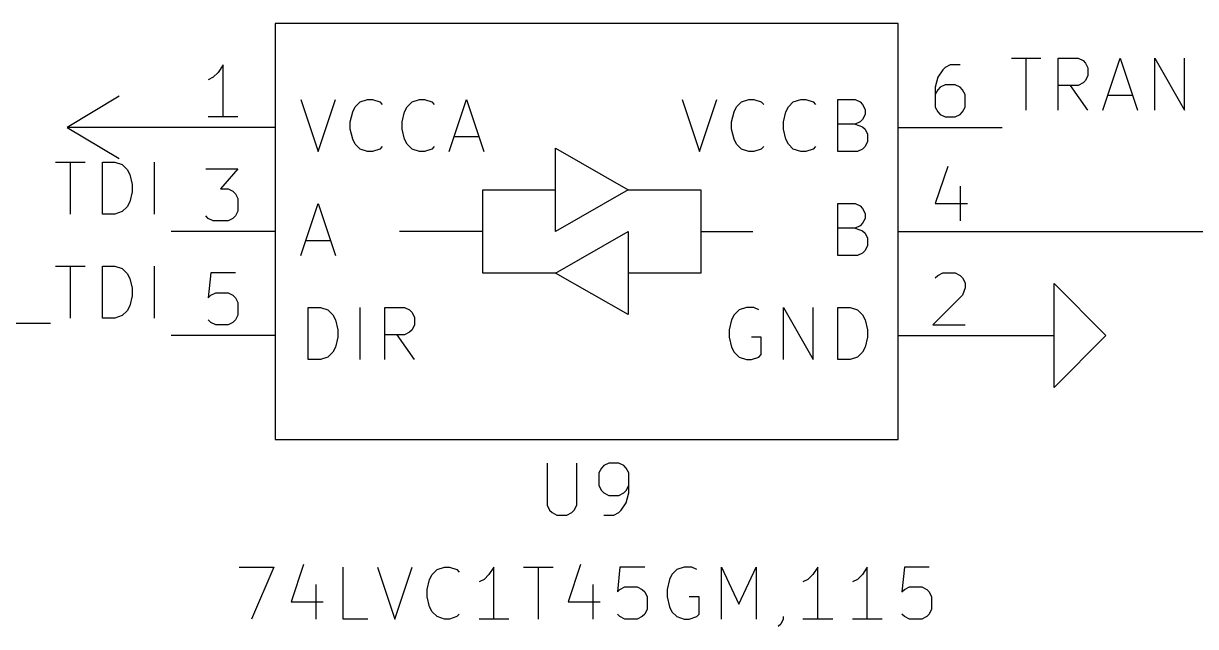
# Model space of a CAD drawing. Extents: x 0.4 to 16.1, y -11.3 to -0.4.
# Drawn here: x 5.658 to 6.786, y -2.73 to -2.15 of the extents above; entities that cross this region are included whole.
import ezdxf

# ---------------------------------------------------------------- set-up
doc = ezdxf.new("R2010")
doc.units = 0
doc.header["$MEASUREMENT"] = 0
for name, color, linetype in [('CYAN2', 4, 'CONTINUOUS'), ('GRAY1', 251, 'CONTINUOUS'), ('GREEN3', 91, 'CONTINUOUS'), ('LYELLOW', 51, 'CONTINUOUS'), ('RED2', 1, 'CONTINUOUS'), ('RED3', 11, 'CONTINUOUS')]:
    doc.layers.add(name, color=color, linetype=linetype)

msp = doc.modelspace()

# ---------------------------------------------------------------- linework, layer by layer
at = {"layer": 'CYAN2', "linetype": 'CONTINUOUS'}
for p, q in [((5.9248, -2.2231), (5.9414, -2.2731)), ((5.9248, -2.2231), (5.9414, -2.2731)), ((5.9414, -2.2731), (5.9581, -2.2231)), ((5.9414, -2.2731), (5.9581, -2.2231)), ((5.9748, -2.235), (5.9771, -2.2303)), ((5.9748, -2.235), (5.9771, -2.2303)), ((5.9771, -2.2303), (5.9819, -2.2255)), ((5.9771, -2.2303), (5.9819, -2.2255)), ((5.9819, -2.2255), (5.989, -2.2231)), ((5.9819, -2.2255), (5.989, -2.2231)), ((5.989, -2.2231), (5.9938, -2.2231)), ((5.989, -2.2231), (5.9938, -2.2231)), ((5.9938, -2.2231), (6.001, -2.2255)), ((5.9938, -2.2231), (6.001, -2.2255)), ((6.001, -2.2255), (6.0033, -2.2279)), ((6.001, -2.2255), (6.0033, -2.2279)), ((6.0248, -2.235), (6.0271, -2.2303)), ((6.0248, -2.235), (6.0271, -2.2303)), ((6.0271, -2.2303), (6.0319, -2.2255)), ((6.0271, -2.2303), (6.0319, -2.2255)), ((6.0319, -2.2255), (6.039, -2.2231)), ((6.0319, -2.2255), (6.039, -2.2231)), ((6.039, -2.2231), (6.0438, -2.2231)), ((6.039, -2.2231), (6.0438, -2.2231)), ((6.0438, -2.2231), (6.051, -2.2255)), ((6.0438, -2.2231), (6.051, -2.2255)), ((6.051, -2.2255), (6.0533, -2.2279)), ((6.051, -2.2255), (6.0533, -2.2279)), ((6.0676, -2.2731), (6.0843, -2.2231)), ((6.0676, -2.2731), (6.0843, -2.2231)), ((6.0843, -2.2231), (6.101, -2.2731)), ((6.0843, -2.2231), (6.101, -2.2731)), ((6.2919, -2.2231), (6.3086, -2.2731)), ((6.2919, -2.2231), (6.3086, -2.2731)), ((6.3086, -2.2731), (6.3252, -2.2231)), ((6.3086, -2.2731), (6.3252, -2.2231)), ((6.3419, -2.235), (6.3443, -2.2303)), ((6.3419, -2.235), (6.3443, -2.2303)), ((6.3443, -2.2303), (6.349, -2.2255)), ((6.3443, -2.2303), (6.349, -2.2255)), ((6.349, -2.2255), (6.3562, -2.2231)), ((6.349, -2.2255), (6.3562, -2.2231)), ((6.3562, -2.2231), (6.3609, -2.2231)), ((6.3562, -2.2231), (6.3609, -2.2231)), ((6.3609, -2.2231), (6.3681, -2.2255)), ((6.3609, -2.2231), (6.3681, -2.2255)), ((6.3681, -2.2255), (6.3705, -2.2279)), ((6.3681, -2.2255), (6.3705, -2.2279)), ((6.3919, -2.235), (6.3943, -2.2303)), ((6.3919, -2.235), (6.3943, -2.2303)), ((6.3943, -2.2303), (6.399, -2.2255)), ((6.3943, -2.2303), (6.399, -2.2255)), ((6.399, -2.2255), (6.4062, -2.2231)), ((6.399, -2.2255), (6.4062, -2.2231)), ((6.4062, -2.2231), (6.4109, -2.2231)), ((6.4062, -2.2231), (6.4109, -2.2231)), ((6.4109, -2.2231), (6.4181, -2.2255)), ((6.4109, -2.2231), (6.4181, -2.2255)), ((6.4181, -2.2255), (6.4205, -2.2279)), ((6.4181, -2.2255), (6.4205, -2.2279)), ((6.4419, -2.2731), (6.4419, -2.2231)), ((6.4419, -2.2231), (6.4586, -2.2231)), ((6.4419, -2.2731), (6.4419, -2.2231)), ((6.4419, -2.2231), (6.4586, -2.2231)), ((6.4586, -2.2231), (6.4633, -2.2255)), ((6.4586, -2.2231), (6.4633, -2.2255)), ((6.4633, -2.2255), (6.4657, -2.2279)), ((6.4633, -2.2255), (6.4657, -2.2279)), ((6.4657, -2.2279), (6.4681, -2.2327)), ((6.4657, -2.2279), (6.4681, -2.2327)), ((6.4681, -2.2327), (6.4681, -2.2374)), ((6.4681, -2.2327), (6.4681, -2.2374)), ((5.9724, -2.2446), (5.9748, -2.235)), ((5.9724, -2.2446), (5.9748, -2.235)), ((5.9724, -2.2517), (5.9724, -2.2446)), ((5.9724, -2.2517), (5.9724, -2.2446)), ((6.0224, -2.2446), (6.0248, -2.235)), ((6.0224, -2.2446), (6.0248, -2.235)), ((6.0224, -2.2517), (6.0224, -2.2446)), ((6.0224, -2.2517), (6.0224, -2.2446)), ((6.3395, -2.2446), (6.3419, -2.235)), ((6.3395, -2.2446), (6.3419, -2.235)), ((6.3395, -2.2517), (6.3395, -2.2446)), ((6.3395, -2.2517), (6.3395, -2.2446)), ((6.3895, -2.2446), (6.3919, -2.235)), ((6.3895, -2.2446), (6.3919, -2.235)), ((6.3895, -2.2517), (6.3895, -2.2446)), ((6.3895, -2.2517), (6.3895, -2.2446)), ((6.4633, -2.2446), (6.4586, -2.2469)), ((6.4633, -2.2446), (6.4586, -2.2469)), ((6.4657, -2.2422), (6.4633, -2.2446)), ((6.4657, -2.2422), (6.4633, -2.2446)), ((6.4681, -2.2374), (6.4657, -2.2422)), ((6.4681, -2.2374), (6.4657, -2.2422)), ((5.9748, -2.2612), (5.9724, -2.2517)), ((5.9748, -2.2612), (5.9724, -2.2517)), ((6.0248, -2.2612), (6.0224, -2.2517)), ((6.0248, -2.2612), (6.0224, -2.2517)), ((6.3419, -2.2612), (6.3395, -2.2517)), ((6.3419, -2.2612), (6.3395, -2.2517)), ((6.3919, -2.2612), (6.3895, -2.2517)), ((6.3919, -2.2612), (6.3895, -2.2517)), ((6.4586, -2.2469), (6.4419, -2.2469)), ((6.4586, -2.2469), (6.4419, -2.2469)), ((6.4586, -2.2469), (6.4657, -2.2493)), ((6.4586, -2.2469), (6.4657, -2.2493)), ((6.4657, -2.2493), (6.4681, -2.2517)), ((6.4657, -2.2493), (6.4681, -2.2517)), ((6.4681, -2.2517), (6.4705, -2.2565)), ((6.4681, -2.2517), (6.4705, -2.2565)), ((6.4705, -2.2565), (6.4705, -2.2636)), ((6.4705, -2.2565), (6.4705, -2.2636)), ((5.9771, -2.266), (5.9748, -2.2612)), ((5.9771, -2.266), (5.9748, -2.2612)), ((5.9819, -2.2708), (5.9771, -2.266)), ((5.9819, -2.2708), (5.9771, -2.266)), ((6.0271, -2.266), (6.0248, -2.2612)), ((6.0271, -2.266), (6.0248, -2.2612)), ((6.0319, -2.2708), (6.0271, -2.266)), ((6.0319, -2.2708), (6.0271, -2.266)), ((6.0724, -2.2588), (6.0962, -2.2588)), ((6.0724, -2.2588), (6.0962, -2.2588)), ((6.3443, -2.266), (6.3419, -2.2612)), ((6.3443, -2.266), (6.3419, -2.2612)), ((6.349, -2.2708), (6.3443, -2.266)), ((6.349, -2.2708), (6.3443, -2.266)), ((6.3943, -2.266), (6.3919, -2.2612)), ((6.3943, -2.266), (6.3919, -2.2612)), ((6.399, -2.2708), (6.3943, -2.266)), ((6.399, -2.2708), (6.3943, -2.266)), ((6.4705, -2.2636), (6.4681, -2.2684)), ((6.4705, -2.2636), (6.4681, -2.2684)), ((5.989, -2.2731), (5.9819, -2.2708)), ((5.989, -2.2731), (5.9819, -2.2708)), ((5.9938, -2.2731), (5.989, -2.2731)), ((5.9938, -2.2731), (5.989, -2.2731)), ((6.001, -2.2708), (5.9938, -2.2731)), ((6.001, -2.2708), (5.9938, -2.2731)), ((6.0033, -2.2684), (6.001, -2.2708)), ((6.0033, -2.2684), (6.001, -2.2708)), ((6.039, -2.2731), (6.0319, -2.2708)), ((6.039, -2.2731), (6.0319, -2.2708)), ((6.0438, -2.2731), (6.039, -2.2731)), ((6.0438, -2.2731), (6.039, -2.2731)), ((6.051, -2.2708), (6.0438, -2.2731)), ((6.051, -2.2708), (6.0438, -2.2731)), ((6.0533, -2.2684), (6.051, -2.2708)), ((6.0533, -2.2684), (6.051, -2.2708)), ((6.3562, -2.2731), (6.349, -2.2708)), ((6.3562, -2.2731), (6.349, -2.2708)), ((6.3609, -2.2731), (6.3562, -2.2731)), ((6.3609, -2.2731), (6.3562, -2.2731)), ((6.3681, -2.2708), (6.3609, -2.2731)), ((6.3681, -2.2708), (6.3609, -2.2731)), ((6.3705, -2.2684), (6.3681, -2.2708)), ((6.3705, -2.2684), (6.3681, -2.2708)), ((6.4062, -2.2731), (6.399, -2.2708)), ((6.4062, -2.2731), (6.399, -2.2708)), ((6.4109, -2.2731), (6.4062, -2.2731)), ((6.4109, -2.2731), (6.4062, -2.2731)), ((6.4181, -2.2708), (6.4109, -2.2731)), ((6.4181, -2.2708), (6.4109, -2.2731)), ((6.4205, -2.2684), (6.4181, -2.2708)), ((6.4205, -2.2684), (6.4181, -2.2708)), ((6.4609, -2.2731), (6.4419, -2.2731)), ((6.4609, -2.2731), (6.4419, -2.2731)), ((6.4657, -2.2708), (6.4609, -2.2731)), ((6.4657, -2.2708), (6.4609, -2.2731)), ((6.4681, -2.2684), (6.4657, -2.2708)), ((6.4681, -2.2684), (6.4657, -2.2708)), ((5.9248, -2.3731), (5.9414, -2.3231)), ((5.9248, -2.3731), (5.9414, -2.3231)), ((5.9414, -2.3231), (5.9581, -2.3731)), ((5.9414, -2.3231), (5.9581, -2.3731)), ((6.4419, -2.3731), (6.4419, -2.3231)), ((6.4419, -2.3231), (6.4586, -2.3231)), ((6.4419, -2.3731), (6.4419, -2.3231)), ((6.4419, -2.3231), (6.4586, -2.3231)), ((6.4586, -2.3231), (6.4633, -2.3255)), ((6.4586, -2.3231), (6.4633, -2.3255)), ((6.4633, -2.3255), (6.4657, -2.3279)), ((6.4633, -2.3255), (6.4657, -2.3279)), ((6.4657, -2.3279), (6.4681, -2.3327)), ((6.4657, -2.3279), (6.4681, -2.3327)), ((6.4681, -2.3327), (6.4681, -2.3374)), ((6.4681, -2.3327), (6.4681, -2.3374)), ((6.4586, -2.3469), (6.4419, -2.3469)), ((6.4586, -2.3469), (6.4419, -2.3469)), ((6.4633, -2.3446), (6.4586, -2.3469)), ((6.4633, -2.3446), (6.4586, -2.3469)), ((6.4586, -2.3469), (6.4657, -2.3493)), ((6.4586, -2.3469), (6.4657, -2.3493)), ((6.4657, -2.3422), (6.4633, -2.3446)), ((6.4657, -2.3422), (6.4633, -2.3446)), ((6.4681, -2.3374), (6.4657, -2.3422)), ((6.4681, -2.3374), (6.4657, -2.3422)), ((6.4657, -2.3493), (6.4681, -2.3517)), ((6.4657, -2.3493), (6.4681, -2.3517)), ((6.4681, -2.3517), (6.4705, -2.3565)), ((6.4681, -2.3517), (6.4705, -2.3565)), ((6.4705, -2.3565), (6.4705, -2.3636)), ((6.4705, -2.3565), (6.4705, -2.3636)), ((5.9295, -2.3588), (5.9533, -2.3588)), ((5.9295, -2.3588), (5.9533, -2.3588)), ((6.4681, -2.3684), (6.4657, -2.3708)), ((6.4681, -2.3684), (6.4657, -2.3708)), ((6.4705, -2.3636), (6.4681, -2.3684)), ((6.4705, -2.3636), (6.4681, -2.3684)), ((6.4609, -2.3731), (6.4419, -2.3731)), ((6.4609, -2.3731), (6.4419, -2.3731)), ((6.4657, -2.3708), (6.4609, -2.3731)), ((6.4657, -2.3708), (6.4609, -2.3731)), ((5.9319, -2.4731), (5.9319, -2.4231)), ((5.9319, -2.4231), (5.9438, -2.4231)), ((5.9319, -2.4731), (5.9319, -2.4231)), ((5.9319, -2.4231), (5.9438, -2.4231)), ((5.9438, -2.4231), (5.9509, -2.4255)), ((5.9438, -2.4231), (5.9509, -2.4255)), ((5.9509, -2.4255), (5.9557, -2.4303)), ((5.9509, -2.4255), (5.9557, -2.4303)), ((5.9819, -2.4731), (5.9819, -2.4231)), ((5.9819, -2.4731), (5.9819, -2.4231)), ((6.0057, -2.4731), (6.0057, -2.4231)), ((6.0057, -2.4231), (6.0248, -2.4231)), ((6.0057, -2.4731), (6.0057, -2.4231)), ((6.0057, -2.4231), (6.0248, -2.4231)), ((6.0248, -2.4231), (6.0295, -2.4255)), ((6.0248, -2.4231), (6.0295, -2.4255)), ((6.0295, -2.4255), (6.0319, -2.4279)), ((6.0295, -2.4255), (6.0319, -2.4279)), ((6.3467, -2.4255), (6.3419, -2.4303)), ((6.3467, -2.4255), (6.3419, -2.4303)), ((6.3538, -2.4231), (6.3467, -2.4255)), ((6.3538, -2.4231), (6.3467, -2.4255)), ((6.3609, -2.4231), (6.3538, -2.4231)), ((6.3609, -2.4231), (6.3538, -2.4231)), ((6.3657, -2.4255), (6.3609, -2.4231)), ((6.3657, -2.4255), (6.3609, -2.4231)), ((6.3895, -2.4731), (6.3895, -2.4231)), ((6.3895, -2.4231), (6.4181, -2.4731)), ((6.3895, -2.4731), (6.3895, -2.4231)), ((6.3895, -2.4231), (6.4181, -2.4731)), ((6.4181, -2.4731), (6.4181, -2.4231)), ((6.4181, -2.4731), (6.4181, -2.4231)), ((6.4419, -2.4731), (6.4419, -2.4231)), ((6.4419, -2.4231), (6.4538, -2.4231)), ((6.4419, -2.4731), (6.4419, -2.4231)), ((6.4419, -2.4231), (6.4538, -2.4231)), ((6.4538, -2.4231), (6.4609, -2.4255)), ((6.4538, -2.4231), (6.4609, -2.4255)), ((6.4609, -2.4255), (6.4657, -2.4303)), ((6.4609, -2.4255), (6.4657, -2.4303)), ((5.9557, -2.4303), (5.9581, -2.435)), ((5.9557, -2.4303), (5.9581, -2.435)), ((5.9581, -2.435), (5.9605, -2.4446)), ((5.9581, -2.435), (5.9605, -2.4446)), ((6.0319, -2.4279), (6.0343, -2.4327)), ((6.0319, -2.4279), (6.0343, -2.4327)), ((6.0343, -2.4327), (6.0343, -2.4398)), ((6.0343, -2.4327), (6.0343, -2.4398)), ((6.3395, -2.435), (6.3371, -2.4446)), ((6.3395, -2.435), (6.3371, -2.4446)), ((6.3419, -2.4303), (6.3395, -2.435)), ((6.3419, -2.4303), (6.3395, -2.435)), ((6.4657, -2.4303), (6.4681, -2.435)), ((6.4657, -2.4303), (6.4681, -2.435)), ((6.4681, -2.435), (6.4705, -2.4446)), ((6.4681, -2.435), (6.4705, -2.4446)), ((5.9605, -2.4446), (5.9605, -2.4517)), ((5.9605, -2.4446), (5.9605, -2.4517)), ((6.0295, -2.4469), (6.0248, -2.4493)), ((6.0295, -2.4469), (6.0248, -2.4493)), ((6.0319, -2.4446), (6.0295, -2.4469)), ((6.0319, -2.4446), (6.0295, -2.4469)), ((6.0343, -2.4398), (6.0319, -2.4446)), ((6.0343, -2.4398), (6.0319, -2.4446)), ((6.3371, -2.4446), (6.3371, -2.4517)), ((6.3371, -2.4446), (6.3371, -2.4517)), ((6.4705, -2.4446), (6.4705, -2.4517)), ((6.4705, -2.4446), (6.4705, -2.4517)), ((5.9605, -2.4517), (5.9581, -2.4612)), ((5.9605, -2.4517), (5.9581, -2.4612)), ((6.0248, -2.4493), (6.0057, -2.4493)), ((6.0248, -2.4493), (6.0057, -2.4493)), ((6.0343, -2.4731), (6.0176, -2.4493)), ((6.0343, -2.4731), (6.0176, -2.4493)), ((6.3371, -2.4517), (6.3395, -2.4612)), ((6.3371, -2.4517), (6.3395, -2.4612)), ((6.3681, -2.4517), (6.3586, -2.4517)), ((6.3681, -2.4517), (6.3586, -2.4517)), ((6.3681, -2.4684), (6.3681, -2.4517)), ((6.3681, -2.4684), (6.3681, -2.4517)), ((6.4705, -2.4517), (6.4681, -2.4612)), ((6.4705, -2.4517), (6.4681, -2.4612)), ((5.9509, -2.4708), (5.9438, -2.4731)), ((5.9509, -2.4708), (5.9438, -2.4731)), ((5.9557, -2.466), (5.9509, -2.4708)), ((5.9557, -2.466), (5.9509, -2.4708)), ((5.9581, -2.4612), (5.9557, -2.466)), ((5.9581, -2.4612), (5.9557, -2.466)), ((6.3395, -2.4612), (6.3419, -2.466)), ((6.3395, -2.4612), (6.3419, -2.466)), ((6.3419, -2.466), (6.3467, -2.4708)), ((6.3419, -2.466), (6.3467, -2.4708)), ((6.3467, -2.4708), (6.3538, -2.4731)), ((6.3467, -2.4708), (6.3538, -2.4731)), ((6.3586, -2.4731), (6.3657, -2.4708)), ((6.3586, -2.4731), (6.3657, -2.4708)), ((6.3657, -2.4708), (6.3681, -2.4684)), ((6.3657, -2.4708), (6.3681, -2.4684)), ((6.4609, -2.4708), (6.4538, -2.4731)), ((6.4609, -2.4708), (6.4538, -2.4731)), ((6.4657, -2.466), (6.4609, -2.4708)), ((6.4657, -2.466), (6.4609, -2.4708)), ((6.4681, -2.4612), (6.4657, -2.466)), ((6.4681, -2.4612), (6.4657, -2.466)), ((5.9438, -2.4731), (5.9319, -2.4731)), ((5.9438, -2.4731), (5.9319, -2.4731)), ((6.3538, -2.4731), (6.3586, -2.4731)), ((6.3538, -2.4731), (6.3586, -2.4731)), ((6.4538, -2.4731), (6.4419, -2.4731)), ((6.4538, -2.4731), (6.4419, -2.4731)), ((6.1619, -2.5728), (6.1619, -2.6133)), ((6.1619, -2.5728), (6.1619, -2.6133)), ((6.1905, -2.6133), (6.1905, -2.5728)), ((6.1905, -2.6133), (6.1905, -2.5728)), ((6.2214, -2.5728), (6.2167, -2.5752)), ((6.2214, -2.5728), (6.2167, -2.5752)), ((6.231, -2.5728), (6.2214, -2.5728)), ((6.231, -2.5728), (6.2214, -2.5728)), ((6.2357, -2.5752), (6.231, -2.5728)), ((6.2357, -2.5752), (6.231, -2.5728)), ((6.2143, -2.5776), (6.2119, -2.5823)), ((6.2143, -2.5776), (6.2119, -2.5823)), ((6.2119, -2.5823), (6.2119, -2.5942)), ((6.2119, -2.5823), (6.2119, -2.5942)), ((6.2167, -2.5752), (6.2143, -2.5776)), ((6.2167, -2.5752), (6.2143, -2.5776)), ((6.2381, -2.5776), (6.2357, -2.5752)), ((6.2381, -2.5776), (6.2357, -2.5752)), ((6.2405, -2.5823), (6.2381, -2.5776)), ((6.2405, -2.5823), (6.2381, -2.5776)), ((6.2405, -2.6014), (6.2405, -2.5823)), ((6.2405, -2.6014), (6.2405, -2.5823)), ((6.2119, -2.5942), (6.2143, -2.599)), ((6.2119, -2.5942), (6.2143, -2.599)), ((6.2381, -2.599), (6.2405, -2.5942)), ((6.2381, -2.599), (6.2405, -2.5942)), ((6.2143, -2.599), (6.2167, -2.6014)), ((6.2143, -2.599), (6.2167, -2.6014)), ((6.2167, -2.6014), (6.2214, -2.6038)), ((6.2167, -2.6014), (6.2214, -2.6038)), ((6.2214, -2.6038), (6.231, -2.6038)), ((6.2214, -2.6038), (6.231, -2.6038)), ((6.231, -2.6038), (6.2357, -2.6014)), ((6.231, -2.6038), (6.2357, -2.6014)), ((6.2357, -2.6014), (6.2381, -2.599)), ((6.2357, -2.6014), (6.2381, -2.599)), ((6.2381, -2.6109), (6.2405, -2.6014)), ((6.2381, -2.6109), (6.2405, -2.6014)), ((6.1619, -2.6133), (6.1643, -2.618)), ((6.1619, -2.6133), (6.1643, -2.618)), ((6.1881, -2.618), (6.1905, -2.6133)), ((6.1881, -2.618), (6.1905, -2.6133)), ((6.2333, -2.618), (6.2381, -2.6109)), ((6.2333, -2.618), (6.2381, -2.6109)), ((6.1643, -2.618), (6.1667, -2.6204)), ((6.1643, -2.618), (6.1667, -2.6204)), ((6.1667, -2.6204), (6.1714, -2.6228)), ((6.1667, -2.6204), (6.1714, -2.6228)), ((6.1714, -2.6228), (6.1809, -2.6228)), ((6.1714, -2.6228), (6.1809, -2.6228)), ((6.1809, -2.6228), (6.1857, -2.6204)), ((6.1809, -2.6228), (6.1857, -2.6204)), ((6.1857, -2.6204), (6.1881, -2.618)), ((6.1857, -2.6204), (6.1881, -2.618)), ((6.2167, -2.6228), (6.2262, -2.6228)), ((6.2167, -2.6228), (6.2262, -2.6228)), ((6.2262, -2.6228), (6.231, -2.6204)), ((6.2262, -2.6228), (6.231, -2.6204)), ((6.231, -2.6204), (6.2333, -2.618)), ((6.231, -2.6204), (6.2333, -2.618)), ((5.8655, -2.6728), (5.8988, -2.6728)), ((5.8655, -2.6728), (5.8988, -2.6728)), ((5.8988, -2.6728), (5.8774, -2.7228)), ((5.8988, -2.6728), (5.8774, -2.7228)), ((5.9274, -2.6704), (5.9155, -2.7061)), ((5.9274, -2.6704), (5.9155, -2.7061)), ((5.9655, -2.7228), (5.9655, -2.6728)), ((5.9655, -2.7228), (5.9655, -2.6728)), ((5.9988, -2.6728), (6.0155, -2.7228)), ((5.9988, -2.6728), (6.0155, -2.7228)), ((6.0155, -2.7228), (6.0321, -2.6728)), ((6.0155, -2.7228), (6.0321, -2.6728)), ((6.056, -2.6752), (6.0631, -2.6728)), ((6.056, -2.6752), (6.0631, -2.6728)), ((6.0631, -2.6728), (6.0679, -2.6728)), ((6.0631, -2.6728), (6.0679, -2.6728)), ((6.0679, -2.6728), (6.075, -2.6752)), ((6.0679, -2.6728), (6.075, -2.6752)), ((6.1107, -2.6728), (6.106, -2.6799)), ((6.1107, -2.6728), (6.106, -2.6799)), ((6.1107, -2.7228), (6.1107, -2.6728)), ((6.1107, -2.7228), (6.1107, -2.6728)), ((6.1393, -2.6728), (6.1679, -2.6728)), ((6.1393, -2.6728), (6.1679, -2.6728)), ((6.1536, -2.7228), (6.1536, -2.6728)), ((6.1536, -2.7228), (6.1536, -2.6728)), ((6.194, -2.6704), (6.1821, -2.7061)), ((6.194, -2.6704), (6.1821, -2.7061)), ((6.2321, -2.6728), (6.2298, -2.6966)), ((6.2321, -2.6728), (6.2298, -2.6966)), ((6.256, -2.6728), (6.2321, -2.6728)), ((6.256, -2.6728), (6.2321, -2.6728)), ((6.294, -2.6728), (6.2869, -2.6752)), ((6.294, -2.6728), (6.2869, -2.6752)), ((6.3012, -2.6728), (6.294, -2.6728)), ((6.3012, -2.6728), (6.294, -2.6728)), ((6.306, -2.6752), (6.3012, -2.6728)), ((6.306, -2.6752), (6.3012, -2.6728)), ((6.3298, -2.7228), (6.3298, -2.6728)), ((6.3298, -2.6728), (6.3464, -2.7085)), ((6.3298, -2.7228), (6.3298, -2.6728)), ((6.3298, -2.6728), (6.3464, -2.7085)), ((6.3464, -2.7085), (6.3631, -2.6728)), ((6.3464, -2.7085), (6.3631, -2.6728)), ((6.3631, -2.6728), (6.3631, -2.7228)), ((6.3631, -2.6728), (6.3631, -2.7228)), ((6.4226, -2.6728), (6.4179, -2.6799)), ((6.4226, -2.6728), (6.4179, -2.6799)), ((6.4226, -2.7228), (6.4226, -2.6728)), ((6.4226, -2.7228), (6.4226, -2.6728)), ((6.4702, -2.6728), (6.4655, -2.6799)), ((6.4702, -2.6728), (6.4655, -2.6799)), ((6.4702, -2.7228), (6.4702, -2.6728)), ((6.4702, -2.7228), (6.4702, -2.6728)), ((6.5059, -2.6728), (6.5036, -2.6966)), ((6.5059, -2.6728), (6.5036, -2.6966)), ((6.5298, -2.6728), (6.5059, -2.6728)), ((6.5298, -2.6728), (6.5059, -2.6728)), ((6.0464, -2.6942), (6.0488, -2.6847)), ((6.0464, -2.6942), (6.0488, -2.6847)), ((6.0488, -2.6847), (6.0512, -2.6799)), ((6.0488, -2.6847), (6.0512, -2.6799)), ((6.0512, -2.6799), (6.056, -2.6752)), ((6.0512, -2.6799), (6.056, -2.6752)), ((6.075, -2.6752), (6.0774, -2.6776)), ((6.075, -2.6752), (6.0774, -2.6776)), ((6.1012, -2.6847), (6.0964, -2.6871)), ((6.1012, -2.6847), (6.0964, -2.6871)), ((6.106, -2.6799), (6.1012, -2.6847)), ((6.106, -2.6799), (6.1012, -2.6847)), ((6.2798, -2.6847), (6.2774, -2.6942)), ((6.2798, -2.6847), (6.2774, -2.6942)), ((6.2821, -2.6799), (6.2798, -2.6847)), ((6.2821, -2.6799), (6.2798, -2.6847)), ((6.2869, -2.6752), (6.2821, -2.6799)), ((6.2869, -2.6752), (6.2821, -2.6799)), ((6.4131, -2.6847), (6.4083, -2.6871)), ((6.4131, -2.6847), (6.4083, -2.6871)), ((6.4179, -2.6799), (6.4131, -2.6847)), ((6.4179, -2.6799), (6.4131, -2.6847)), ((6.4607, -2.6847), (6.456, -2.6871)), ((6.4607, -2.6847), (6.456, -2.6871)), ((6.4655, -2.6799), (6.4607, -2.6847)), ((6.4655, -2.6799), (6.4607, -2.6847)), ((5.9393, -2.6895), (5.9393, -2.7228)), ((5.9393, -2.6895), (5.9393, -2.7228)), ((6.0464, -2.7014), (6.0464, -2.6942)), ((6.0464, -2.7014), (6.0464, -2.6942)), ((6.206, -2.6895), (6.206, -2.7228)), ((6.206, -2.6895), (6.206, -2.7228)), ((6.2298, -2.6966), (6.2321, -2.6942)), ((6.2298, -2.6966), (6.2321, -2.6942)), ((6.2321, -2.6942), (6.2369, -2.6919)), ((6.2321, -2.6942), (6.2369, -2.6919)), ((6.2369, -2.6919), (6.2488, -2.6919)), ((6.2369, -2.6919), (6.2488, -2.6919)), ((6.2488, -2.6919), (6.2536, -2.6942)), ((6.2488, -2.6919), (6.2536, -2.6942)), ((6.2536, -2.6942), (6.256, -2.6966)), ((6.2536, -2.6942), (6.256, -2.6966)), ((6.256, -2.6966), (6.2583, -2.7014)), ((6.256, -2.6966), (6.2583, -2.7014)), ((6.2774, -2.6942), (6.2774, -2.7014)), ((6.2774, -2.6942), (6.2774, -2.7014)), ((6.5036, -2.6966), (6.5059, -2.6942)), ((6.5036, -2.6966), (6.5059, -2.6942)), ((6.5059, -2.6942), (6.5107, -2.6919)), ((6.5059, -2.6942), (6.5107, -2.6919)), ((6.5107, -2.6919), (6.5226, -2.6919)), ((6.5107, -2.6919), (6.5226, -2.6919)), ((6.5226, -2.6919), (6.5274, -2.6942)), ((6.5226, -2.6919), (6.5274, -2.6942)), ((6.5274, -2.6942), (6.5298, -2.6966)), ((6.5274, -2.6942), (6.5298, -2.6966)), ((6.5298, -2.6966), (6.5321, -2.7014)), ((6.5298, -2.6966), (6.5321, -2.7014)), ((5.9155, -2.7061), (5.9464, -2.7061)), ((5.9155, -2.7061), (5.9464, -2.7061)), ((6.0488, -2.7109), (6.0464, -2.7014)), ((6.0488, -2.7109), (6.0464, -2.7014)), ((6.1821, -2.7061), (6.2131, -2.7061)), ((6.1821, -2.7061), (6.2131, -2.7061)), ((6.2583, -2.7014), (6.2583, -2.7133)), ((6.2583, -2.7014), (6.2583, -2.7133)), ((6.2774, -2.7014), (6.2798, -2.7109)), ((6.2774, -2.7014), (6.2798, -2.7109)), ((6.3083, -2.7014), (6.2988, -2.7014)), ((6.3083, -2.7014), (6.2988, -2.7014)), ((6.3083, -2.718), (6.3083, -2.7014)), ((6.3083, -2.718), (6.3083, -2.7014)), ((6.5321, -2.7014), (6.5321, -2.7133)), ((6.5321, -2.7014), (6.5321, -2.7133)), ((6.0512, -2.7157), (6.0488, -2.7109)), ((6.0512, -2.7157), (6.0488, -2.7109)), ((6.056, -2.7204), (6.0512, -2.7157)), ((6.056, -2.7204), (6.0512, -2.7157)), ((6.0774, -2.718), (6.075, -2.7204)), ((6.0774, -2.718), (6.075, -2.7204)), ((6.2321, -2.7204), (6.2298, -2.718)), ((6.2321, -2.7204), (6.2298, -2.718)), ((6.256, -2.718), (6.2536, -2.7204)), ((6.256, -2.718), (6.2536, -2.7204)), ((6.2583, -2.7133), (6.256, -2.718)), ((6.2583, -2.7133), (6.256, -2.718)), ((6.2798, -2.7109), (6.2821, -2.7157)), ((6.2798, -2.7109), (6.2821, -2.7157)), ((6.2821, -2.7157), (6.2869, -2.7204)), ((6.2821, -2.7157), (6.2869, -2.7204)), ((6.306, -2.7204), (6.3083, -2.718)), ((6.306, -2.7204), (6.3083, -2.718)), ((6.5059, -2.7204), (6.5036, -2.718)), ((6.5059, -2.7204), (6.5036, -2.718)), ((6.5298, -2.718), (6.5274, -2.7204)), ((6.5298, -2.718), (6.5274, -2.7204)), ((6.5321, -2.7133), (6.5298, -2.718)), ((6.5321, -2.7133), (6.5298, -2.718)), ((5.9893, -2.7228), (5.9655, -2.7228)), ((5.9893, -2.7228), (5.9655, -2.7228)), ((6.0631, -2.7228), (6.056, -2.7204)), ((6.0631, -2.7228), (6.056, -2.7204)), ((6.0679, -2.7228), (6.0631, -2.7228)), ((6.0679, -2.7228), (6.0631, -2.7228)), ((6.075, -2.7204), (6.0679, -2.7228)), ((6.075, -2.7204), (6.0679, -2.7228)), ((6.125, -2.7228), (6.0964, -2.7228)), ((6.125, -2.7228), (6.0964, -2.7228)), ((6.2369, -2.7228), (6.2321, -2.7204)), ((6.2369, -2.7228), (6.2321, -2.7204)), ((6.2488, -2.7228), (6.2369, -2.7228)), ((6.2488, -2.7228), (6.2369, -2.7228)), ((6.2536, -2.7204), (6.2488, -2.7228)), ((6.2536, -2.7204), (6.2488, -2.7228)), ((6.2869, -2.7204), (6.294, -2.7228)), ((6.2869, -2.7204), (6.294, -2.7228)), ((6.294, -2.7228), (6.2988, -2.7228)), ((6.294, -2.7228), (6.2988, -2.7228)), ((6.2988, -2.7228), (6.306, -2.7204)), ((6.2988, -2.7228), (6.306, -2.7204)), ((6.3869, -2.7276), (6.3845, -2.7299)), ((6.3869, -2.7276), (6.3845, -2.7299)), ((6.3893, -2.7228), (6.3869, -2.7276)), ((6.3893, -2.7228), (6.3869, -2.7276)), ((6.3893, -2.7204), (6.3893, -2.7228)), ((6.3893, -2.7204), (6.3893, -2.7228)), ((6.4369, -2.7228), (6.4083, -2.7228)), ((6.4369, -2.7228), (6.4083, -2.7228)), ((6.4845, -2.7228), (6.456, -2.7228)), ((6.4845, -2.7228), (6.456, -2.7228)), ((6.5107, -2.7228), (6.5059, -2.7204)), ((6.5107, -2.7228), (6.5059, -2.7204)), ((6.5226, -2.7228), (6.5107, -2.7228)), ((6.5226, -2.7228), (6.5107, -2.7228)), ((6.5274, -2.7204), (6.5226, -2.7228)), ((6.5274, -2.7204), (6.5226, -2.7228))]:
    msp.add_line(p, q, dxfattribs=at)
at = {"layer": 'GRAY1', "linetype": 'CONTINUOUS'}
for p, q in [((6.6089, -2.1833), (6.6374, -2.1833)), ((6.6232, -2.2333), (6.6232, -2.1833)), ((6.6541, -2.2333), (6.6541, -2.1833)), ((6.6541, -2.1833), (6.6732, -2.1833)), ((6.6732, -2.1833), (6.6779, -2.1857)), ((6.6779, -2.1857), (6.6803, -2.1881)), ((6.6803, -2.1881), (6.6827, -2.1928)), ((6.697, -2.2333), (6.7136, -2.1833)), ((6.7136, -2.1833), (6.7303, -2.2333)), ((6.747, -2.2333), (6.747, -2.1833)), ((6.747, -2.1833), (6.7755, -2.2333)), ((6.7755, -2.2333), (6.7755, -2.1833)), ((6.6827, -2.2), (6.6803, -2.2047)), ((6.6827, -2.1928), (6.6827, -2.2)), ((6.6732, -2.2095), (6.6541, -2.2095)), ((6.6827, -2.2333), (6.666, -2.2095)), ((6.6779, -2.2071), (6.6732, -2.2095)), ((6.6803, -2.2047), (6.6779, -2.2071)), ((6.7017, -2.219), (6.7255, -2.219)), ((5.6887, -2.2833), (5.7173, -2.2833)), ((5.703, -2.3333), (5.703, -2.2833)), ((5.734, -2.3333), (5.734, -2.2833)), ((5.734, -2.2833), (5.7459, -2.2833)), ((5.7459, -2.2833), (5.753, -2.2857)), ((5.753, -2.2857), (5.7578, -2.2904)), ((5.7578, -2.2904), (5.7602, -2.2952)), ((5.784, -2.3333), (5.784, -2.2833)), ((5.7602, -2.2952), (5.7626, -2.3047)), ((5.7626, -2.3119), (5.7602, -2.3214)), ((5.7626, -2.3047), (5.7626, -2.3119)), ((5.7602, -2.3214), (5.7578, -2.3262)), ((5.7459, -2.3333), (5.734, -2.3333)), ((5.753, -2.3309), (5.7459, -2.3333)), ((5.7578, -2.3262), (5.753, -2.3309)), ((5.6887, -2.3833), (5.7173, -2.3833)), ((5.703, -2.4333), (5.703, -2.3833)), ((5.734, -2.4333), (5.734, -2.3833)), ((5.734, -2.3833), (5.7459, -2.3833)), ((5.7459, -2.3833), (5.753, -2.3857)), ((5.753, -2.3857), (5.7578, -2.3904)), ((5.7578, -2.3904), (5.7602, -2.3952)), ((5.784, -2.4333), (5.784, -2.3833)), ((5.7602, -2.3952), (5.7626, -2.4047)), ((5.7626, -2.4119), (5.7602, -2.4214)), ((5.7626, -2.4047), (5.7626, -2.4119)), ((5.7578, -2.4262), (5.753, -2.4309)), ((5.7602, -2.4214), (5.7578, -2.4262)), ((5.7459, -2.4333), (5.734, -2.4333)), ((5.753, -2.4309), (5.7459, -2.4333)), ((5.6459, -2.4381), (5.684, -2.4381))]:
    msp.add_line(p, q, dxfattribs=at)
at = {"layer": 'GREEN3', "linetype": 'CONTINUOUS'}
msp.add_line((6.6, -2.35), (7.05, -2.35), dxfattribs=at)
at = {"layer": 'LYELLOW', "linetype": 'CONTINUOUS'}
for p, q in [((5.9, -2.15), (5.9, -2.55)), ((6.5, -2.15), (5.9, -2.15)), ((6.5, -2.55), (6.5, -2.15)), ((5.9, -2.55), (6.5, -2.55))]:
    msp.add_line(p, q, dxfattribs=at)
at = {"layer": 'RED2', "linetype": 'CONTINUOUS'}
for p, q in [((5.9, -2.15), (5.9, -2.55)), ((6.5, -2.15), (5.9, -2.15)), ((6.5, -2.55), (6.5, -2.15)), ((5.75, -2.22), (5.7, -2.25)), ((5.8, -2.25), (5.7, -2.25)), ((5.7, -2.25), (5.75, -2.28)), ((5.9, -2.25), (5.8, -2.25)), ((5.9, -2.25), (5.8, -2.25)), ((6.5, -2.25), (6.6, -2.25)), ((6.5, -2.25), (6.6, -2.25)), ((6.17, -2.35), (6.17, -2.27)), ((6.17, -2.27), (6.24, -2.31)), ((6.1, -2.35), (6.1, -2.31)), ((6.1, -2.31), (6.17, -2.31)), ((6.24, -2.31), (6.17, -2.35)), ((6.24, -2.31), (6.31, -2.31)), ((6.31, -2.31), (6.31, -2.35)), ((5.9, -2.35), (5.8, -2.35)), ((5.9, -2.35), (5.8, -2.35)), ((6.1, -2.35), (6.02, -2.35)), ((6.1, -2.39), (6.1, -2.35)), ((6.17, -2.39), (6.24, -2.35)), ((6.24, -2.35), (6.24, -2.42)), ((6.31, -2.35), (6.31, -2.39)), ((6.31, -2.35), (6.36, -2.35)), ((6.5, -2.35), (6.6, -2.35)), ((6.5, -2.35), (6.6, -2.35)), ((6.17, -2.39), (6.1, -2.39)), ((6.24, -2.43), (6.17, -2.39)), ((6.31, -2.39), (6.24, -2.39)), ((6.65, -2.45), (6.65, -2.4)), ((6.65, -2.4), (6.7, -2.45)), ((6.24, -2.42), (6.24, -2.43)), ((5.9, -2.45), (5.8, -2.45)), ((5.9, -2.45), (5.8, -2.45)), ((6.5, -2.45), (6.6, -2.45)), ((6.5, -2.45), (6.6, -2.45)), ((6.6, -2.45), (6.65, -2.45)), ((6.7, -2.45), (6.65, -2.5)), ((6.65, -2.5), (6.65, -2.45)), ((5.9, -2.55), (6.5, -2.55))]:
    msp.add_line(p, q, dxfattribs=at)
at = {"layer": 'RED3', "linetype": 'CONTINUOUS'}
for p, q in [((5.8452, -2.197), (5.8405, -2.2018)), ((5.8452, -2.197), (5.8405, -2.2018)), ((5.85, -2.1899), (5.8452, -2.197)), ((5.85, -2.1899), (5.8452, -2.197)), ((5.85, -2.2399), (5.85, -2.1899)), ((5.85, -2.2399), (5.85, -2.1899)), ((6.5429, -2.1946), (6.5381, -2.2018)), ((6.5429, -2.1946), (6.5381, -2.2018)), ((6.5452, -2.1923), (6.5429, -2.1946)), ((6.5452, -2.1923), (6.5429, -2.1946)), ((6.55, -2.1899), (6.5452, -2.1923)), ((6.55, -2.1899), (6.5452, -2.1923)), ((6.5595, -2.1899), (6.55, -2.1899)), ((6.5595, -2.1899), (6.55, -2.1899)), ((5.8405, -2.2018), (5.8357, -2.2042)), ((5.8405, -2.2018), (5.8357, -2.2042)), ((6.5381, -2.2018), (6.5357, -2.2113)), ((6.5381, -2.2018), (6.5357, -2.2113)), ((6.5357, -2.2113), (6.5357, -2.2304)), ((6.5357, -2.2113), (6.5357, -2.2304)), ((6.5405, -2.2113), (6.5381, -2.2137)), ((6.5405, -2.2113), (6.5381, -2.2137)), ((6.5452, -2.2089), (6.5405, -2.2113)), ((6.5452, -2.2089), (6.5405, -2.2113)), ((6.5548, -2.2089), (6.5452, -2.2089)), ((6.5548, -2.2089), (6.5452, -2.2089)), ((6.5595, -2.2113), (6.5548, -2.2089)), ((6.5595, -2.2113), (6.5548, -2.2089)), ((6.5619, -2.2137), (6.5595, -2.2113)), ((6.5619, -2.2137), (6.5595, -2.2113)), ((6.5381, -2.2137), (6.5357, -2.2184)), ((6.5381, -2.2137), (6.5357, -2.2184)), ((6.5643, -2.2184), (6.5619, -2.2137)), ((6.5643, -2.2184), (6.5619, -2.2137)), ((6.5643, -2.2304), (6.5643, -2.2184)), ((6.5643, -2.2304), (6.5643, -2.2184)), ((6.5357, -2.2304), (6.5381, -2.2351)), ((6.5357, -2.2304), (6.5381, -2.2351)), ((6.5619, -2.2351), (6.5643, -2.2304)), ((6.5619, -2.2351), (6.5643, -2.2304)), ((5.8643, -2.2399), (5.8357, -2.2399)), ((5.8643, -2.2399), (5.8357, -2.2399)), ((6.5381, -2.2351), (6.5405, -2.2375)), ((6.5381, -2.2351), (6.5405, -2.2375)), ((6.5405, -2.2375), (6.5452, -2.2399)), ((6.5405, -2.2375), (6.5452, -2.2399)), ((6.5452, -2.2399), (6.5548, -2.2399)), ((6.5452, -2.2399), (6.5548, -2.2399)), ((6.5548, -2.2399), (6.5595, -2.2375)), ((6.5548, -2.2399), (6.5595, -2.2375)), ((6.5595, -2.2375), (6.5619, -2.2351)), ((6.5595, -2.2375), (6.5619, -2.2351)), ((5.8333, -2.2899), (5.8643, -2.2899)), ((5.8333, -2.2899), (5.8643, -2.2899)), ((5.8643, -2.2899), (5.8476, -2.3089)), ((5.8643, -2.2899), (5.8476, -2.3089)), ((6.5476, -2.2875), (6.5357, -2.3232)), ((6.5476, -2.2875), (6.5357, -2.3232)), ((5.8476, -2.3089), (5.8548, -2.3089)), ((5.8476, -2.3089), (5.8548, -2.3089)), ((5.8548, -2.3089), (5.8595, -2.3113)), ((5.8548, -2.3089), (5.8595, -2.3113)), ((5.8595, -2.3113), (5.8619, -2.3137)), ((5.8595, -2.3113), (5.8619, -2.3137)), ((6.5595, -2.3065), (6.5595, -2.3399)), ((6.5595, -2.3065), (6.5595, -2.3399)), ((5.8619, -2.3137), (5.8643, -2.3184)), ((5.8619, -2.3137), (5.8643, -2.3184)), ((5.8643, -2.3184), (5.8643, -2.3304)), ((5.8643, -2.3184), (5.8643, -2.3304)), ((6.5357, -2.3232), (6.5667, -2.3232)), ((6.5357, -2.3232), (6.5667, -2.3232)), ((5.8357, -2.3375), (5.8333, -2.3351)), ((5.8357, -2.3375), (5.8333, -2.3351)), ((5.8619, -2.3351), (5.8595, -2.3375)), ((5.8619, -2.3351), (5.8595, -2.3375)), ((5.8643, -2.3304), (5.8619, -2.3351)), ((5.8643, -2.3304), (5.8619, -2.3351)), ((5.8405, -2.3399), (5.8357, -2.3375)), ((5.8405, -2.3399), (5.8357, -2.3375)), ((5.8548, -2.3399), (5.8405, -2.3399)), ((5.8548, -2.3399), (5.8405, -2.3399)), ((5.8595, -2.3375), (5.8548, -2.3399)), ((5.8595, -2.3375), (5.8548, -2.3399)), ((5.8381, -2.3899), (5.8357, -2.4137)), ((5.8381, -2.3899), (5.8357, -2.4137)), ((5.8619, -2.3899), (5.8381, -2.3899)), ((5.8619, -2.3899), (5.8381, -2.3899)), ((6.5357, -2.3946), (6.5381, -2.3923)), ((6.5357, -2.3946), (6.5381, -2.3923)), ((6.5381, -2.3923), (6.5429, -2.3899)), ((6.5381, -2.3923), (6.5429, -2.3899)), ((6.5429, -2.3899), (6.5548, -2.3899)), ((6.5429, -2.3899), (6.5548, -2.3899)), ((6.5548, -2.3899), (6.5595, -2.3923)), ((6.5548, -2.3899), (6.5595, -2.3923)), ((6.5595, -2.3923), (6.5619, -2.3946)), ((6.5595, -2.3923), (6.5619, -2.3946)), ((6.5619, -2.3946), (6.5643, -2.3994)), ((6.5619, -2.3946), (6.5643, -2.3994)), ((6.5643, -2.3994), (6.5643, -2.4042)), ((6.5643, -2.3994), (6.5643, -2.4042)), ((5.8357, -2.4137), (5.8381, -2.4113)), ((5.8357, -2.4137), (5.8381, -2.4113)), ((5.8381, -2.4113), (5.8429, -2.4089)), ((5.8381, -2.4113), (5.8429, -2.4089)), ((5.8429, -2.4089), (5.8548, -2.4089)), ((5.8429, -2.4089), (5.8548, -2.4089)), ((5.8548, -2.4089), (5.8595, -2.4113)), ((5.8548, -2.4089), (5.8595, -2.4113)), ((5.8595, -2.4113), (5.8619, -2.4137)), ((5.8595, -2.4113), (5.8619, -2.4137)), ((5.8619, -2.4137), (5.8643, -2.4184)), ((5.8619, -2.4137), (5.8643, -2.4184)), ((6.5619, -2.4113), (6.5333, -2.4399)), ((6.5619, -2.4113), (6.5333, -2.4399)), ((6.5643, -2.4042), (6.5619, -2.4113)), ((6.5643, -2.4042), (6.5619, -2.4113)), ((5.8643, -2.4184), (5.8643, -2.4304)), ((5.8643, -2.4184), (5.8643, -2.4304)), ((5.8381, -2.4375), (5.8357, -2.4351)), ((5.8381, -2.4375), (5.8357, -2.4351)), ((5.8619, -2.4351), (5.8595, -2.4375)), ((5.8619, -2.4351), (5.8595, -2.4375)), ((5.8643, -2.4304), (5.8619, -2.4351)), ((5.8643, -2.4304), (5.8619, -2.4351)), ((5.8429, -2.4399), (5.8381, -2.4375)), ((5.8429, -2.4399), (5.8381, -2.4375)), ((5.8548, -2.4399), (5.8429, -2.4399)), ((5.8548, -2.4399), (5.8429, -2.4399)), ((5.8595, -2.4375), (5.8548, -2.4399)), ((5.8595, -2.4375), (5.8548, -2.4399)), ((6.5333, -2.4399), (6.5643, -2.4399)), ((6.5333, -2.4399), (6.5643, -2.4399))]:
    msp.add_line(p, q, dxfattribs=at)

doc.saveas('drawing.dxf')
